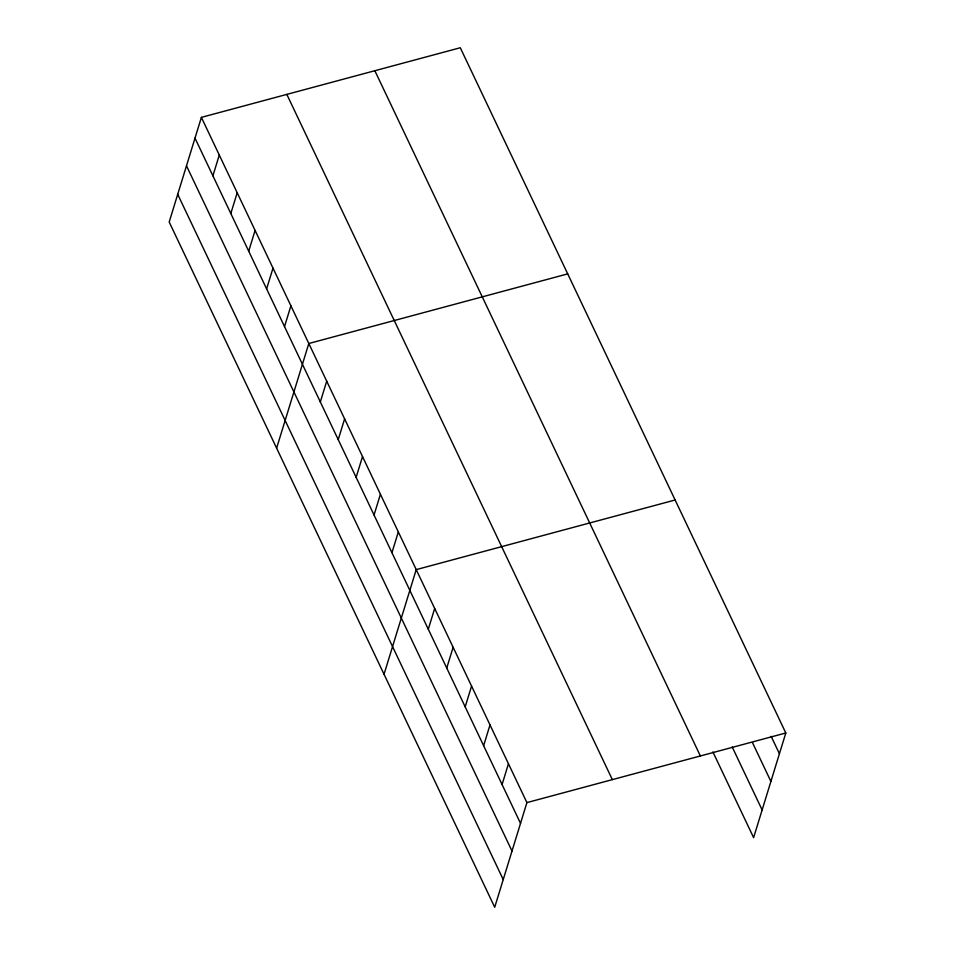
<?xml version="1.0" encoding="UTF-8"?>
<svg xmlns="http://www.w3.org/2000/svg" width="955" height="955" viewBox="0 0 955 955"><rect width="100%" height="100%" fill="white"/><g stroke="black" fill="none" stroke-linecap="round" stroke-linejoin="round"><path stroke-width="1.43" d="M201.386 117.37L169.19 222.014L494.714 907.25L526.909 802.606L201.386 117.37L460.286 47.75L785.81 732.986L753.614 837.63L712.908 751.943M212.905 175.816L219.292 155.056M230.812 213.502L237.198 192.743M248.706 251.189L255.092 230.43M266.612 288.876L272.999 268.116M284.518 326.562L290.905 305.803M276.616 448.146L308.811 343.502L567.712 273.882M320.331 401.936L326.706 381.188M338.225 439.634L344.612 418.875M356.131 477.321L362.518 456.562M374.038 515.008L380.424 494.248M391.944 552.694L398.331 531.935M384.041 674.266L416.225 569.622L675.125 500.002M428.294 629.214L434.68 608.454M446.737 668.046L453.124 647.287M465.181 706.867L471.567 686.12M483.624 745.7L490.011 724.941M502.079 784.533L508.454 763.773M526.909 802.606L785.81 732.986M771.151 736.341L779.423 753.746M752.456 742.596L770.9 781.429M732.234 747.013L762.126 809.947M374.849 70.73L700.373 755.966M286.822 94.39L612.346 779.638M194.999 138.129L520.523 823.365M186.488 165.812L511.999 851.048M177.714 194.331L503.225 879.567"/></g></svg>
